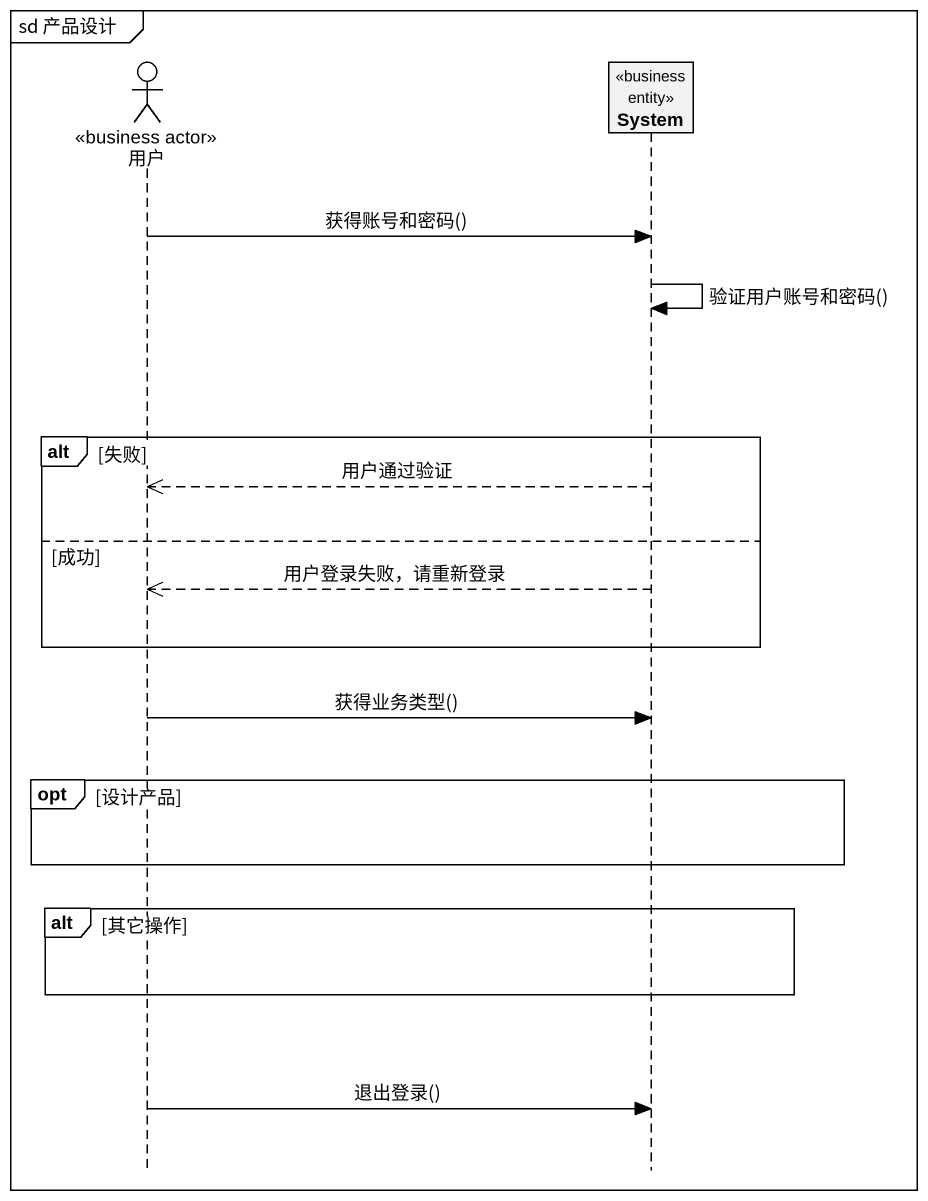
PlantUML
@startuml
mainframe sd 产品设计
hide footbox
actor 用户 <<business actor>>
participant System <<business entity>>

用户 -> System : 获得账号和密码()
System -> System : 验证用户账号和密码()
alt 失败
  System -->> 用户 : 用户通过验证
else 成功
  System -->> 用户 : 用户登录失败，请重新登录
end
用户 -> System : 获得业务类型()
opt 设计产品
end
alt 其它操作
end
用户 -> System : 退出登录()
@enduml
